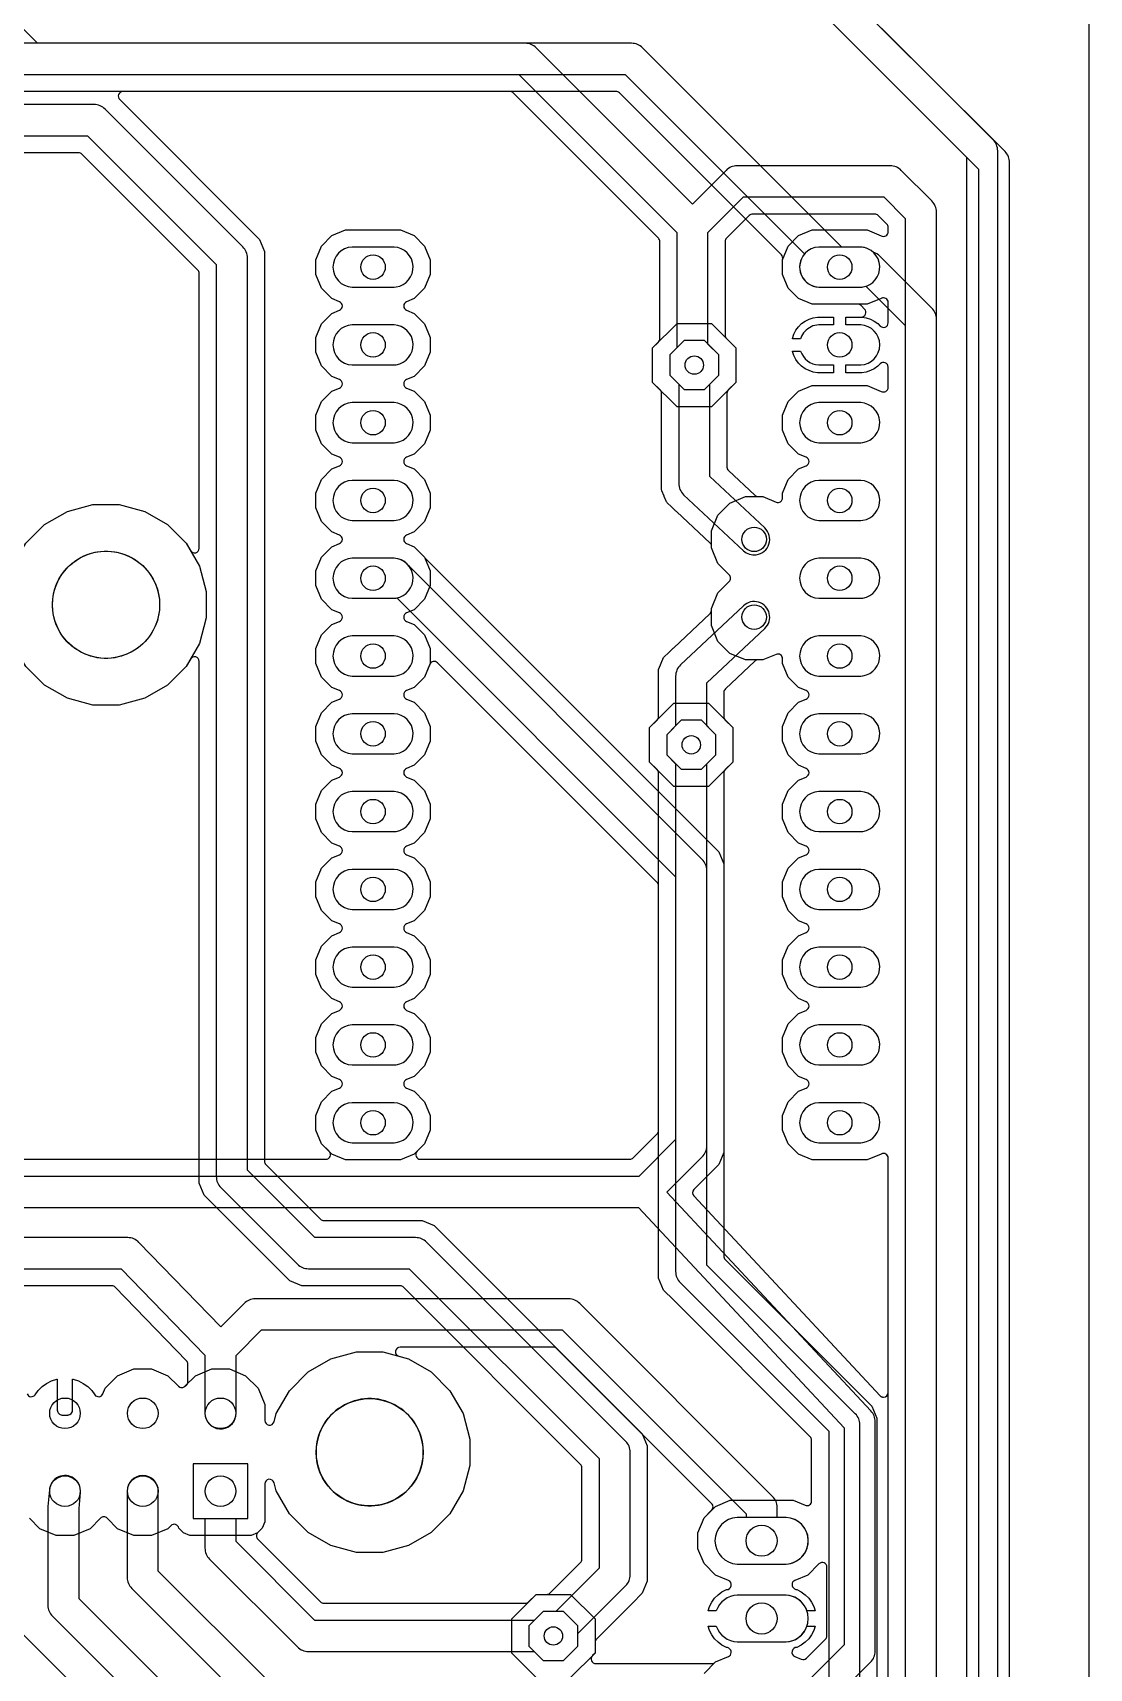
# Model space of a CAD drawing. Header units: millimetres. Extents: x 0 to 98, y 0 to 162.
# Drawn here: x 63.5 to 98, y 29.4 to 82.9 of the extents above; entities that cross this region are included whole.
import ezdxf

# ---------------------------------------------------------------- set-up
doc = ezdxf.new("R2010")
doc.units = ezdxf.units.MM

msp = doc.modelspace()

# ---------------------------------------------------------------- linework, layer by layer
at = {"layer": '16_copper'}
for points in [[(61.5, 18.992), (93, 18.992), (93.021, 18.993, 0.187977), (93.359, 19.141), (95.248, 21.029, 0.198912), (95.397, 21.389), (95.397, 78.611, 0.198912), (95.248, 78.971), (89.859, 84.359, 0.198912)], [(93.008, 23.167), (93.008, 73.5, 0.198912), (92.859, 73.859), (91.159, 75.559, 0.126715), (90.941, 75.688), (90.894, 75.726, 0.148336), (90.536, 75.854), (89.914, 75.854), (83.409, 82.359, 0.198912), (83.05, 82.508), (63.65, 82.508), (62.728, 83.43)], [(63.44, 81.492), (82.84, 81.492), (88.702, 75.629, 0.626055), (89.164, 74.546), (90.536, 74.546, 0.065613), (90.704, 74.577), (91.992, 73.29), (91.992, 23.123)], [(91.433, 23.418), (91.433, 46.106, 0.560409), (91.205, 46.237), (90.745, 46.047), (88.955, 46.047), (88.509, 46.232), (88.168, 46.573), (87.983, 47.019), (87.983, 47.501), (88.168, 47.947), (88.509, 48.288), (88.753, 48.389, 0.668183), (88.753, 48.671), (88.509, 48.772), (88.168, 49.113), (87.983, 49.559), (87.983, 50.041), (88.168, 50.487), (88.509, 50.828), (88.753, 50.929, 0.668183), (88.753, 51.211), (88.509, 51.312), (88.168, 51.653), (87.983, 52.099), (87.983, 52.581), (88.168, 53.027), (88.509, 53.368), (88.753, 53.469, 0.668183), (88.753, 53.751), (88.509, 53.852), (88.168, 54.193), (87.983, 54.639), (87.983, 55.121), (88.168, 55.567), (88.509, 55.908), (88.753, 56.009, 0.668183), (88.753, 56.291), (88.509, 56.392), (88.168, 56.733), (87.983, 57.179), (87.983, 57.661), (88.168, 58.107), (88.509, 58.448), (88.753, 58.549, 0.668183), (88.753, 58.831), (88.509, 58.932), (88.168, 59.273), (87.983, 59.719), (87.983, 60.201), (88.168, 60.647), (88.509, 60.988), (88.753, 61.089, 0.668183), (88.753, 61.371), (88.509, 61.472), (88.168, 61.813), (87.983, 62.259), (87.983, 62.414, 0.534512), (87.772, 62.555), (87.334, 62.373), (87.186, 62.373, 0.190645), (87.082, 62.332), (86.115, 61.424, 0.207206), (86.067, 61.313), (86.067, 60.518, 0.198912), (86.111, 60.41), (86.359, 60.163), (86.359, 59.037), (85.563, 58.241), (84.437, 58.241), (83.641, 59.037), (83.641, 60.163), (83.889, 60.41, 0.198912), (83.933, 60.518), (83.933, 61.619, 0.068139), (83.927, 61.661), (83.933, 61.856, 0.007963), (83.933, 61.86), (83.933, 62.055, 0.049214), (83.94, 62.086), (84.02, 62.263, 0.007963), (84.022, 62.267), (84.096, 62.447, 0.049168), (84.114, 62.473), (84.256, 62.606, 0.007969), (84.259, 62.609), (84.397, 62.747, 0.070279), (84.432, 62.771), (85.611, 63.877, 0.205416), (85.659, 63.987), (85.659, 63.987, 0.085457), (85.659, 64.048), (85.872, 64.561), (86.243, 64.932, 0.414214), (86.243, 65.148), (85.872, 65.519), (85.659, 66.032, 0.303806), (85.611, 66.201), (84.533, 67.209, 0.069481), (84.497, 67.234), (84.36, 67.37, 0.008386), (84.356, 67.374), (84.215, 67.506, 0.053115), (84.196, 67.533), (84.122, 67.712, 0.008394), (84.12, 67.717), (84.04, 67.893, 0.053132), (84.033, 67.925), (84.033, 68.119, 0.008383), (84.033, 68.124), (84.027, 68.317, 0.072583), (84.033, 68.36), (84.033, 71.082, 0.198912), (83.989, 71.19), (83.741, 71.437), (83.741, 72.563), (84.537, 73.359), (85.663, 73.359), (86.459, 72.563), (86.459, 71.437), (86.211, 71.19, 0.198912), (86.167, 71.082), (86.167, 68.668, 0.207645), (86.215, 68.557), (87.08, 67.748, 0.190209), (87.184, 67.707), (87.334, 67.707), (87.772, 67.525, 0.534512), (87.983, 67.666), (87.983, 67.821), (88.168, 68.267), (88.509, 68.608), (88.753, 68.709, 0.668183), (88.753, 68.991), (88.509, 69.092), (88.168, 69.433), (87.983, 69.879), (87.983, 70.361), (88.168, 70.807), (88.509, 71.148), (88.955, 71.333), (90.745, 71.333), (91.203, 71.143, 0.582348), (91.433, 71.274), (91.433, 71.937, 0.668184), (91.173, 72.045), (91.096, 71.967), (90.98, 71.883), (90.853, 71.819), (90.717, 71.774), (90.575, 71.752), (90.05, 71.752), (90.05, 72.006), (90.536, 72.006, 0.95208), (90.536, 73.314), (90.05, 73.314), (90.05, 73.568), (90.555, 73.568, 0.668184), (90.663, 73.828), (90.549, 73.943, 0.198909), (90.441, 73.987), (88.955, 73.987), (88.509, 74.172), (88.168, 74.513), (87.983, 74.959), (87.983, 75.445, 0.275709), (87.945, 75.596), (82.653, 80.889, 0.198912), (82.545, 80.933), (66.443, 80.933, 0.668184), (66.336, 80.673), (66.426, 80.583), (66.426, 80.583), (70.904, 76.104), (71.067, 75.712), (71.067, 46.005, 0.198912), (71.111, 45.897), (72.897, 44.111, 0.198912), (73.005, 44.067), (76.212, 44.067), (76.604, 43.904), (83.404, 37.104), (83.567, 36.712), (83.567, 32.288), (83.404, 31.896), (83.083, 31.574), (83.083, 31.574), (81.903, 30.395, 0.198912), (81.859, 30.287), (81.859, 29.937), (81.063, 29.141)], [(41.71, 79.492), (65.29, 79.492), (69.492, 75.29), (69.492, 45.5, 0.198912), (69.641, 45.141), (72.141, 42.641, 0.198912), (72.5, 42.492), (75.79, 42.492), (81.992, 36.29), (81.992, 32.71), (80.582, 31.3), (80.169, 31.3), (79.7, 30.831), (79.7, 30.169), (80.169, 29.7), (80.831, 29.7), (81.3, 30.169), (81.3, 30.582), (82.859, 32.141, 0.198912), (83.008, 32.5), (83.008, 36.5, 0.198912), (82.859, 36.859), (76.359, 43.359, 0.198912), (76, 43.508), (72.71, 43.508), (70.508, 45.71), (70.508, 75.5, 0.198912), (70.359, 75.859), (65.859, 80.359, 0.198912), (65.5, 80.508), (41.5, 80.508, 0.198912)], [(63.271, 66.183), (63.881, 66.793), (64.627, 67.224), (65.46, 67.447), (66.322, 67.447), (67.155, 67.224), (67.901, 66.793), (68.511, 66.183), (68.649, 65.944, 0.767326), (68.933, 66.021), (68.933, 74.995, 0.198912), (68.889, 75.103), (65.103, 78.889, 0.198912), (64.995, 78.933), (58.955, 78.933, 0.668179)], [(85.418, 29.278), (85.79, 29.65), (86.213, 29.825, 0.622972), (86.231, 30.098), (86.224, 30.101, 0.118699), (86.148, 30.128), (86.005, 30.201), (85.876, 30.295), (85.763, 30.408), (85.669, 30.538), (85.596, 30.68), (85.552, 30.816), (85.819, 30.816, 0.304473), (86.501, 30.308), (88.099, 30.308, 0.95208), (88.099, 31.832), (86.501, 31.832, 0.304475), (85.819, 31.324), (85.552, 31.324), (85.596, 31.46), (85.669, 31.602), (85.763, 31.732), (85.876, 31.845), (86.005, 31.939), (86.148, 32.012, 0.838816), (86.213, 32.315), (85.79, 32.49), (85.418, 32.862), (85.217, 33.347), (85.217, 33.873), (85.418, 34.358), (85.79, 34.73), (86.275, 34.931), (88.325, 34.931), (88.722, 34.766, 0.534512), (88.933, 34.907), (88.933, 36.895, 0.198912), (88.889, 37.003), (84.417, 41.474), (84.417, 41.474), (84.096, 41.796), (83.933, 42.188), (83.933, 54.995, 0.198912), (83.889, 55.103), (76.713, 62.278, 0.534516), (76.464, 62.229), (76.292, 61.813), (75.951, 61.472), (75.707, 61.371, 0.66819), (75.707, 61.089), (75.951, 60.988), (76.292, 60.647), (76.477, 60.201), (76.477, 59.719), (76.292, 59.273), (75.951, 58.932), (75.707, 58.831, 0.668183), (75.707, 58.549), (75.951, 58.448), (76.292, 58.107), (76.477, 57.661), (76.477, 57.179), (76.292, 56.733), (75.951, 56.392), (75.707, 56.291, 0.668183), (75.707, 56.009), (75.951, 55.908), (76.292, 55.567), (76.477, 55.121), (76.477, 54.639), (76.292, 54.193), (75.951, 53.852), (75.707, 53.751, 0.668183), (75.707, 53.469), (75.951, 53.368), (76.292, 53.027), (76.477, 52.581), (76.477, 52.099), (76.292, 51.653), (75.951, 51.312), (75.707, 51.211, 0.668183), (75.707, 50.929), (75.951, 50.828), (76.292, 50.487), (76.477, 50.041), (76.477, 49.559), (76.292, 49.113), (75.951, 48.772), (75.707, 48.671, 0.668183), (75.707, 48.389), (75.951, 48.288), (76.292, 47.947), (76.477, 47.501), (76.477, 47.019), (76.292, 46.573), (75.951, 46.232), (75.505, 46.047), (73.715, 46.047), (73.269, 46.232), (72.928, 46.573), (72.743, 47.019), (72.743, 47.501), (72.928, 47.947), (73.269, 48.288), (73.513, 48.389, 0.668183), (73.513, 48.671), (73.269, 48.772), (72.928, 49.113), (72.743, 49.559), (72.743, 50.041), (72.928, 50.487), (73.269, 50.828), (73.513, 50.929, 0.668183), (73.513, 51.211), (73.269, 51.312), (72.928, 51.653), (72.743, 52.099), (72.743, 52.581), (72.928, 53.027), (73.269, 53.368), (73.513, 53.469, 0.668183), (73.513, 53.751), (73.269, 53.852), (72.928, 54.193), (72.743, 54.639), (72.743, 55.121), (72.928, 55.567), (73.269, 55.908), (73.513, 56.009, 0.668183), (73.513, 56.291), (73.269, 56.392), (72.928, 56.733), (72.743, 57.179), (72.743, 57.661), (72.928, 58.107), (73.269, 58.448), (73.513, 58.549, 0.668183), (73.513, 58.831), (73.269, 58.932), (72.928, 59.273), (72.743, 59.719), (72.743, 60.201), (72.928, 60.647), (73.269, 60.988), (73.513, 61.089, 0.66819), (73.513, 61.371), (73.269, 61.472), (72.928, 61.813), (72.743, 62.259), (72.743, 62.741), (72.928, 63.187), (73.269, 63.528), (73.513, 63.629, 0.66819), (73.513, 63.911), (73.269, 64.012), (72.928, 64.353), (72.743, 64.799), (72.743, 65.281), (72.928, 65.727), (73.269, 66.068), (73.513, 66.169, 0.66819), (73.513, 66.451), (73.269, 66.552), (72.928, 66.893), (72.743, 67.339), (72.743, 67.821), (72.928, 68.267), (73.269, 68.608), (73.513, 68.709, 0.66819), (73.513, 68.991), (73.269, 69.092), (72.928, 69.433), (72.743, 69.879), (72.743, 70.361), (72.928, 70.807), (73.269, 71.148), (73.513, 71.249, 0.668183), (73.513, 71.531), (73.269, 71.632), (72.928, 71.973), (72.743, 72.419), (72.743, 72.901), (72.928, 73.347), (73.269, 73.688), (73.513, 73.789, 0.668183), (73.513, 74.071), (73.269, 74.172), (72.928, 74.513), (72.743, 74.959), (72.743, 75.441), (72.928, 75.887), (73.269, 76.228), (73.715, 76.413), (75.505, 76.413), (75.951, 76.228), (76.292, 75.887), (76.477, 75.441), (76.477, 74.959), (76.292, 74.513), (75.951, 74.172), (75.707, 74.071, 0.668183), (75.707, 73.789), (75.951, 73.688), (76.292, 73.347), (76.477, 72.901), (76.477, 72.419), (76.292, 71.973), (75.951, 71.632), (75.707, 71.531, 0.668183), (75.707, 71.249), (75.951, 71.148), (76.292, 70.807), (76.477, 70.361), (76.477, 69.879), (76.292, 69.433), (75.951, 69.092), (75.707, 68.991, 0.66819), (75.707, 68.709), (75.951, 68.608), (76.292, 68.267), (76.477, 67.821), (76.477, 67.339), (76.292, 66.893), (75.951, 66.552), (75.707, 66.451, 0.66819), (75.707, 66.169), (75.951, 66.068), (76.293, 65.726, 0.077982), (76.321, 65.688), (85.583, 56.426), (85.904, 56.104), (86.067, 55.712), (86.067, 42.905, 0.198912), (86.111, 42.797), (90.904, 38.004), (91.067, 37.612), (91.067, 23.356, 0.631693)], [(90.508, 22.623), (90.508, 37.4, 0.198912), (90.359, 37.759), (85.508, 42.61), (85.508, 55.5, 0.198912), (85.359, 55.859), (75.819, 65.399, 0.050969), (75.749, 65.48), (75.704, 65.525, 0.173517), (75.296, 65.694), (73.924, 65.694, 0.95208), (73.924, 64.386), (75.296, 64.386, 0.034042), (75.384, 64.397), (84.492, 55.29), (84.492, 42.4, 0.198912), (84.641, 42.041), (89.492, 37.19), (89.492, 22.623)], [(79.937, 29.141), (79.141, 29.937), (79.141, 31.063), (79.937, 31.859), (80.287, 31.859, 0.198912), (80.395, 31.903), (81.389, 32.897, 0.198912), (81.433, 33.005), (81.433, 35.995, 0.198912), (81.389, 36.103), (75.603, 41.889, 0.198912), (75.495, 41.933), (72.288, 41.933), (71.896, 42.096), (69.096, 44.896), (68.933, 45.288), (68.933, 62.325, 0.767326), (68.649, 62.402), (68.511, 62.163), (67.901, 61.553), (67.155, 61.122), (66.322, 60.899), (65.46, 60.899), (64.627, 61.122), (63.881, 61.553), (63.271, 62.163)], [(63.313, 38.407, 0.586115), (63.577, 38.376), (63.678, 38.515), (63.805, 38.642), (63.951, 38.748), (64.111, 38.829), (64.282, 38.885), (64.3, 38.888), (64.3, 37.868, 0.414214), (64.452, 37.715), (64.648, 37.715, 0.414214), (64.8, 37.868), (64.8, 38.888), (64.818, 38.885), (64.989, 38.829), (65.149, 38.748), (65.295, 38.642), (65.422, 38.515), (65.523, 38.376, 0.586109), (65.787, 38.407), (65.863, 38.59), (66.27, 38.997), (66.802, 39.218), (67.378, 39.218), (67.91, 38.997), (68.252, 38.655, 0.414214), (68.468, 38.655), (68.81, 38.997), (69.342, 39.218), (69.918, 39.218), (70.45, 38.997), (70.857, 38.59), (71.078, 38.058), (71.078, 37.536, 0.876977), (71.377, 37.496), (71.449, 37.764), (71.88, 38.51), (72.49, 39.12), (73.236, 39.551), (74.069, 39.774), (74.931, 39.774), (75.764, 39.551), (76.51, 39.12), (77.12, 38.51), (77.551, 37.764), (77.774, 36.931), (77.774, 36.069), (77.551, 35.236), (77.12, 34.49), (76.51, 33.88), (75.764, 33.449), (74.931, 33.226), (74.069, 33.226), (73.236, 33.449), (72.49, 33.88), (71.88, 34.49), (71.449, 35.236), (71.377, 35.504, 0.876977), (71.078, 35.464), (71.078, 34.23), (70.993, 34.024), (70.836, 33.867), (70.63, 33.782), (68.63, 33.782), (68.424, 33.867), (68.267, 34.024, 0.595612), (68.008, 34.1), (67.91, 34.003), (67.378, 33.782), (66.802, 33.782), (66.27, 34.003), (65.928, 34.345, 0.414214), (65.712, 34.345), (65.37, 34.003), (64.838, 33.782), (64.262, 33.782), (63.73, 34.003), (63.388, 34.345, 0.414214)]]:
    msp.add_lwpolyline(points, format="xyb", dxfattribs=at)
msp.add_lwpolyline([(89.29, 83.492), (94.381, 78.401), (94.381, 21.599), (92.79, 20.008), (61.71, 20.008)], dxfattribs=at)
for points in [[(75.36, 74.552, 0.906347), (75.296, 75.854), (73.924, 75.854, 0.95208), (73.924, 74.546), (75.296, 74.546)], [(75.36, 72.012, 0.906347), (75.296, 73.314), (73.924, 73.314, 0.95208), (73.924, 72.006), (75.296, 72.006)], [(87.125, 65.807, 0.631877), (87.403, 66.681), (85.608, 68.359), (85.608, 71.377), (85.9, 71.669), (85.9, 72.331), (85.431, 72.8), (84.769, 72.8), (84.3, 72.331), (84.3, 71.669), (84.592, 71.377), (84.592, 68.139, 0.207644), (84.753, 67.768), (86.709, 65.939), (86.752, 65.903), (86.799, 65.872), (86.849, 65.846), (86.902, 65.826), (86.956, 65.812), (87.012, 65.804), (87.069, 65.802)], [(89.125, 71.752), (88.983, 71.774), (88.847, 71.819), (88.72, 71.883), (88.604, 71.967), (88.503, 72.068), (88.419, 72.184), (88.355, 72.311), (88.31, 72.447), (88.308, 72.46), (88.573, 72.46, 0.312339), (89.164, 72.006), (89.65, 72.006), (89.65, 71.752)], [(75.36, 69.472, 0.906347), (75.296, 70.774), (73.924, 70.774, 0.95208), (73.924, 69.466), (75.296, 69.466)], [(90.6, 69.472, 0.906347), (90.536, 70.774), (89.164, 70.774, 0.95208), (89.164, 69.466), (90.536, 69.466)], [(75.36, 66.932, 0.906347), (75.296, 68.234), (73.924, 68.234, 0.95208), (73.924, 66.926), (75.296, 66.926)], [(90.6, 66.932, 0.906347), (90.536, 68.234), (89.164, 68.234, 0.95208), (89.164, 66.926), (90.536, 66.926)], [(90.6, 64.392, 0.906347), (90.536, 65.694), (89.164, 65.694, 0.95208), (89.164, 64.386), (90.536, 64.386)], [(85.8, 59.269), (85.8, 59.931), (85.508, 60.223), (85.508, 61.621), (87.404, 63.4, 1), (86.708, 64.14), (84.652, 62.211, 0.207206), (84.492, 61.841), (84.492, 60.223), (84.2, 59.931), (84.2, 59.269), (84.669, 58.8), (85.331, 58.8)], [(75.36, 61.852, 0.906347), (75.296, 63.154), (73.924, 63.154, 0.95208), (73.924, 61.846), (75.296, 61.846)], [(90.6, 61.852, 0.906347), (90.536, 63.154), (89.164, 63.154, 0.95208), (89.164, 61.846), (90.536, 61.846)], [(75.36, 59.312, 0.906347), (75.296, 60.614), (73.924, 60.614, 0.95208), (73.924, 59.306), (75.296, 59.306)], [(90.6, 59.312, 0.906347), (90.536, 60.614), (89.164, 60.614, 0.95208), (89.164, 59.306), (90.536, 59.306)], [(75.36, 56.772, 0.906347), (75.296, 58.074), (73.924, 58.074, 0.95208), (73.924, 56.766), (75.296, 56.766)], [(90.6, 56.772, 0.906347), (90.536, 58.074), (89.164, 58.074, 0.95208), (89.164, 56.766), (90.536, 56.766)], [(75.36, 54.232, 0.906347), (75.296, 55.534), (73.924, 55.534, 0.95208), (73.924, 54.226), (75.296, 54.226)], [(90.6, 54.232, 0.906347), (90.536, 55.534), (89.164, 55.534, 0.95208), (89.164, 54.226), (90.536, 54.226)], [(75.36, 51.692, 0.906347), (75.296, 52.994), (73.924, 52.994, 0.95208), (73.924, 51.686), (75.296, 51.686)], [(90.6, 51.692, 0.906347), (90.536, 52.994), (89.164, 52.994, 0.95208), (89.164, 51.686), (90.536, 51.686)], [(75.36, 49.152, 0.906347), (75.296, 50.454), (73.924, 50.454, 0.95208), (73.924, 49.146), (75.296, 49.146)], [(90.6, 49.152, 0.906347), (90.536, 50.454), (89.164, 50.454, 0.95208), (89.164, 49.146), (90.536, 49.146)], [(75.36, 46.612, 0.906347), (75.296, 47.914), (73.924, 47.914, 0.95208), (73.924, 46.606), (75.296, 46.606)], [(90.6, 46.612, 0.906347), (90.536, 47.914), (89.164, 47.914, 0.95208), (89.164, 46.606), (90.536, 46.606)], [(88.174, 32.855, 0.906347), (88.099, 34.372), (86.501, 34.372, 0.95208), (86.501, 32.848), (88.099, 32.848)]]:
    msp.add_lwpolyline(points, format="xyb", close=True, dxfattribs=at)
for points in [[(88.308, 72.86), (88.31, 72.873), (88.355, 73.009), (88.419, 73.136), (88.503, 73.252), (88.604, 73.353), (88.72, 73.437), (88.847, 73.501), (88.983, 73.546), (89.125, 73.568), (89.65, 73.568), (89.65, 73.314), (89.164, 73.314), (89.1, 73.308), (89.037, 73.295), (88.975, 73.277), (88.916, 73.252), (88.859, 73.222), (88.806, 73.186), (88.756, 73.145), (88.711, 73.1), (88.67, 73.05), (88.634, 72.997), (88.604, 72.94), (88.579, 72.881), (88.573, 72.86)], [(70.519, 36.119), (68.741, 36.119), (68.741, 34.341), (70.519, 34.341)]]:
    msp.add_lwpolyline(points, close=True, dxfattribs=at)
at = {"layer": '1_copper'}
for points in [[(88.641, 84.141), (93.992, 78.79), (93.992, 27.234), (90.812, 24.508), (69.22, 24.508), (62.518, 31.21), (62.518, 35.23, 1), (61.502, 35.23), (61.502, 31, 0.198912), (61.651, 30.641), (68.651, 23.641, 0.198912), (69.01, 23.492), (91, 23.492), (91.002, 23.492, 0.178051), (91.331, 23.614), (94.831, 26.614, 0.218943), (95.008, 27), (95.008, 79, 0.198912), (94.859, 79.359), (89.508, 84.71)], [(93.008, 28), (93.008, 77, 0.198912), (92.859, 77.359), (91.859, 78.359, 0.198912), (91.5, 78.508), (86.5, 78.508, 0.198912), (86.141, 78.359), (85.04, 77.258), (79.939, 82.359, 0.198912), (79.58, 82.508), (25, 82.508, 0.198912)], [(24.894, 46.067), (73.066, 46.067, 0.668179), (73.174, 46.327), (72.928, 46.573), (72.743, 47.019), (72.743, 47.501), (72.928, 47.947), (73.269, 48.288), (73.513, 48.389, 0.668183), (73.513, 48.671), (73.269, 48.772), (72.928, 49.113), (72.743, 49.559), (72.743, 50.041), (72.928, 50.487), (73.269, 50.828), (73.513, 50.929, 0.668183), (73.513, 51.211), (73.269, 51.312), (72.928, 51.653), (72.743, 52.099), (72.743, 52.581), (72.928, 53.027), (73.269, 53.368), (73.513, 53.469, 0.668183), (73.513, 53.751), (73.269, 53.852), (72.928, 54.193), (72.743, 54.639), (72.743, 55.121), (72.928, 55.567), (73.269, 55.908), (73.513, 56.009, 0.668183), (73.513, 56.291), (73.269, 56.392), (72.928, 56.733), (72.743, 57.179), (72.743, 57.661), (72.928, 58.107), (73.269, 58.448), (73.513, 58.549, 0.668183), (73.513, 58.831), (73.269, 58.932), (72.928, 59.273), (72.743, 59.719), (72.743, 60.201), (72.928, 60.647), (73.269, 60.988), (73.513, 61.089, 0.66819), (73.513, 61.371), (73.269, 61.472), (72.928, 61.813), (72.743, 62.259), (72.743, 62.741), (72.928, 63.187), (73.269, 63.528), (73.513, 63.629, 0.66819), (73.513, 63.911), (73.269, 64.012), (72.928, 64.353), (72.743, 64.799), (72.743, 65.281), (72.928, 65.727), (73.269, 66.068), (73.513, 66.169, 0.66819), (73.513, 66.451), (73.269, 66.552), (72.928, 66.893), (72.743, 67.339), (72.743, 67.821), (72.928, 68.267), (73.269, 68.608), (73.513, 68.709, 0.66819), (73.513, 68.991), (73.269, 69.092), (72.928, 69.433), (72.743, 69.879), (72.743, 70.361), (72.928, 70.807), (73.269, 71.148), (73.513, 71.249, 0.668183), (73.513, 71.531), (73.269, 71.632), (72.928, 71.973), (72.743, 72.419), (72.743, 72.901), (72.928, 73.347), (73.269, 73.688), (73.513, 73.789, 0.668183), (73.513, 74.071), (73.269, 74.172), (72.928, 74.513), (72.743, 74.959), (72.743, 75.441), (72.928, 75.887), (73.269, 76.228), (73.715, 76.413), (75.505, 76.413), (75.951, 76.228), (76.292, 75.887), (76.477, 75.441), (76.477, 74.959), (76.292, 74.513), (75.951, 74.172), (75.707, 74.071, 0.668183), (75.707, 73.789), (75.951, 73.688), (76.292, 73.347), (76.477, 72.901), (76.477, 72.419), (76.292, 71.973), (75.951, 71.632), (75.707, 71.531, 0.668183), (75.707, 71.249), (75.951, 71.148), (76.292, 70.807), (76.477, 70.361), (76.477, 69.879), (76.292, 69.433), (75.951, 69.092), (75.707, 68.991, 0.66819), (75.707, 68.709), (75.951, 68.608), (76.292, 68.267), (76.477, 67.821), (76.477, 67.339), (76.292, 66.893), (75.951, 66.552), (75.707, 66.451, 0.66819), (75.707, 66.169), (75.951, 66.068), (76.292, 65.727), (76.477, 65.281), (76.477, 64.799), (76.292, 64.353), (75.951, 64.012), (75.707, 63.911, 0.66819), (75.707, 63.629), (75.951, 63.528), (76.292, 63.187), (76.477, 62.741), (76.477, 62.259), (76.292, 61.813), (75.951, 61.472), (75.707, 61.371, 0.66819), (75.707, 61.089), (75.951, 60.988), (76.292, 60.647), (76.477, 60.201), (76.477, 59.719), (76.292, 59.273), (75.951, 58.932), (75.707, 58.831, 0.668183), (75.707, 58.549), (75.951, 58.448), (76.292, 58.107), (76.477, 57.661), (76.477, 57.179), (76.292, 56.733), (75.951, 56.392), (75.707, 56.291, 0.668183), (75.707, 56.009), (75.951, 55.908), (76.292, 55.567), (76.477, 55.121), (76.477, 54.639), (76.292, 54.193), (75.951, 53.852), (75.707, 53.751, 0.668183), (75.707, 53.469), (75.951, 53.368), (76.292, 53.027), (76.477, 52.581), (76.477, 52.099), (76.292, 51.653), (75.951, 51.312), (75.707, 51.211, 0.668183), (75.707, 50.929), (75.951, 50.828), (76.292, 50.487), (76.477, 50.041), (76.477, 49.559), (76.292, 49.113), (75.951, 48.772), (75.707, 48.671, 0.668183), (75.707, 48.389), (75.951, 48.288), (76.292, 47.947), (76.477, 47.501), (76.477, 47.019), (76.292, 46.573), (76.046, 46.327, 0.668179), (76.154, 46.067), (82.995, 46.067, 0.198912), (83.103, 46.111), (83.889, 46.897, 0.198912), (83.933, 47.005), (83.933, 58.682, 0.198912), (83.889, 58.79), (83.641, 59.037), (83.641, 60.163), (84.437, 60.959), (85.563, 60.959), (86.359, 60.163), (86.359, 59.037), (86.111, 58.79, 0.198912), (86.067, 58.682), (86.067, 46.288), (85.904, 45.896), (85.087, 45.079, 0.404153), (85.084, 44.867), (91.169, 38.346), (91.173, 38.343), (91.176, 38.34), (91.184, 38.333), (91.193, 38.326), (91.197, 38.324), (91.2, 38.321), (91.21, 38.316), (91.219, 38.311), (91.224, 38.309), (91.228, 38.307), (91.238, 38.305), (91.249, 38.301), (91.253, 38.301), (91.258, 38.3), (91.269, 38.299), (91.279, 38.298), (91.284, 38.298, 0.408289), (91.433, 38.45), (91.433, 46.106, 0.560409), (91.205, 46.237), (90.745, 46.047), (88.955, 46.047), (88.509, 46.232), (88.168, 46.573), (87.983, 47.019), (87.983, 47.501), (88.168, 47.947), (88.509, 48.288), (88.753, 48.389, 0.668183), (88.753, 48.671), (88.509, 48.772), (88.168, 49.113), (87.983, 49.559), (87.983, 50.041), (88.168, 50.487), (88.509, 50.828), (88.753, 50.929, 0.668183), (88.753, 51.211), (88.509, 51.312), (88.168, 51.653), (87.983, 52.099), (87.983, 52.581), (88.168, 53.027), (88.509, 53.368), (88.753, 53.469, 0.668183), (88.753, 53.751), (88.509, 53.852), (88.168, 54.193), (87.983, 54.639), (87.983, 55.121), (88.168, 55.567), (88.509, 55.908), (88.753, 56.009, 0.668183), (88.753, 56.291), (88.509, 56.392), (88.168, 56.733), (87.983, 57.179), (87.983, 57.661), (88.168, 58.107), (88.509, 58.448), (88.753, 58.549, 0.668183), (88.753, 58.831), (88.509, 58.932), (88.168, 59.273), (87.983, 59.719), (87.983, 60.201), (88.168, 60.647), (88.509, 60.988), (88.753, 61.089, 0.668183), (88.753, 61.371), (88.509, 61.472), (88.168, 61.813), (87.983, 62.259), (87.983, 62.414, 0.534512), (87.772, 62.555), (87.334, 62.373), (86.778, 62.373), (86.265, 62.586), (85.872, 62.979), (85.659, 63.492), (85.659, 64.048), (85.872, 64.561), (86.243, 64.932, 0.414214), (86.243, 65.148), (85.872, 65.519), (85.659, 66.032), (85.659, 66.588), (85.872, 67.101), (86.265, 67.494), (86.778, 67.707), (87.334, 67.707), (87.772, 67.525, 0.534512), (87.983, 67.666), (87.983, 67.821), (88.168, 68.267), (88.509, 68.608), (88.753, 68.709, 0.668183), (88.753, 68.991), (88.509, 69.092), (88.168, 69.433), (87.983, 69.879), (87.983, 70.361), (88.168, 70.807), (88.509, 71.148), (88.955, 71.333), (90.745, 71.333), (91.203, 71.143, 0.582348), (91.433, 71.274), (91.433, 71.937, 0.668184), (91.173, 72.045), (91.096, 71.967), (90.98, 71.883), (90.853, 71.819), (90.717, 71.774), (90.575, 71.752), (90.05, 71.752), (90.05, 72.006), (90.536, 72.006, 0.95208), (90.536, 73.314), (90.05, 73.314), (90.05, 73.568), (90.575, 73.568), (90.717, 73.546), (90.853, 73.501), (90.98, 73.437), (91.096, 73.353), (91.173, 73.275, 0.668184), (91.433, 73.383), (91.433, 74.046, 0.560409), (91.205, 74.177), (90.745, 73.987), (88.955, 73.987), (88.509, 74.172), (88.168, 74.513), (87.983, 74.959), (87.983, 75.441), (88.168, 75.887), (88.509, 76.228), (88.955, 76.413), (90.745, 76.413), (91.203, 76.223, 0.582348), (91.433, 76.354), (91.433, 76.495, 0.198912), (91.389, 76.603), (91.103, 76.889, 0.198912), (90.995, 76.933), (87.005, 76.933, 0.198912), (86.897, 76.889), (86.151, 76.143, 0.198912), (86.107, 76.035), (86.107, 72.978, 0.198912), (86.151, 72.87), (86.459, 72.563), (86.459, 71.437), (85.663, 70.641), (84.537, 70.641), (83.741, 71.437), (83.741, 72.563), (83.929, 72.75, 0.198912), (83.973, 72.858), (83.973, 76.035, 0.198912), (83.929, 76.143), (79.183, 80.889, 0.198912), (79.075, 80.933), (25.505, 80.933, 0.198912)], [(89.389, 28.171), (90.859, 29.641, 0.198912), (91.008, 30), (91.008, 37.5, 0.18997), (90.871, 37.847), (84.206, 44.988), (85.359, 46.141, 0.198912), (85.508, 46.5), (85.508, 58.977), (85.8, 59.269), (85.8, 59.931), (85.331, 60.4), (84.669, 60.4), (84.2, 59.931), (84.2, 59.269), (84.492, 58.977), (84.492, 46.71), (83.29, 45.508), (22.21, 45.508)], [(8.17, 42.492), (66.385, 42.492), (69.122, 39.664), (69.122, 37.77, 0.929363), (70.133, 37.696), (70.138, 37.77), (70.138, 39.66), (70.97, 40.492), (80.79, 40.492), (86.792, 34.49), (86.792, 34.372), (86.501, 34.372, 0.95208), (86.501, 32.848), (88.099, 32.848, 0.95208), (88.099, 34.372), (87.808, 34.372), (87.808, 34.7, 0.198912), (87.659, 35.059), (81.359, 41.359, 0.198912), (81, 41.508), (70.76, 41.508, 0.198912), (70.401, 41.359), (69.636, 40.594), (66.965, 43.353, 0.203135), (66.6, 43.508), (8.17, 43.508)], [(63.313, 38.407, 0.586115), (63.577, 38.376), (63.678, 38.515), (63.805, 38.642), (63.951, 38.748), (64.111, 38.829), (64.282, 38.885), (64.3, 38.888), (64.3, 37.868, 0.414214), (64.452, 37.715), (64.648, 37.715), (64.651, 37.716, 0.406906), (64.8, 37.868), (64.8, 38.888), (64.818, 38.885), (64.989, 38.829), (65.149, 38.748), (65.295, 38.642), (65.422, 38.515), (65.523, 38.376, 0.586109), (65.787, 38.407), (65.863, 38.59), (66.27, 38.997), (66.802, 39.218), (67.378, 39.218), (67.91, 38.997), (68.252, 38.655, 0.370187), (68.45, 38.64), (68.453, 38.643, 0.345108), (68.563, 38.814), (68.563, 39.377, 0.194699), (68.52, 39.483), (66.193, 41.887, 0.203133), (66.083, 41.933), (49.22, 41.933, 0.668179)], [(70.22, 26.498), (65.008, 31.71), (65.008, 34.657), (65.056, 35.184, 1), (64.044, 35.276), (63.994, 34.726, 0.022668), (63.992, 34.68), (63.992, 31.5, 0.198912), (64.141, 31.141), (69.651, 25.631, 0.198912)], [(71.18, 29.038), (67.598, 32.62), (67.598, 35.23, 1), (66.582, 35.23), (66.582, 32.41, 0.198912), (66.731, 32.051), (70.611, 28.171, 0.198912)]]:
    msp.add_lwpolyline(points, format="xyb", dxfattribs=at)
for points in [[(25.21, 81.492), (79.37, 81.492), (84.532, 76.33), (84.532, 72.563), (84.3, 72.331), (84.3, 71.669), (84.769, 71.2), (85.431, 71.2), (85.9, 71.669), (85.9, 72.331), (85.548, 72.683), (85.548, 76.33), (86.71, 77.492), (91.29, 77.492), (91.992, 76.79), (91.992, 28.21)], [(22, 44.492), (83.279, 44.492), (89.992, 37.3), (89.992, 30.21), (88.82, 29.038)]]:
    msp.add_lwpolyline(points, dxfattribs=at)
for points in [[(75.36, 74.552, 0.906347), (75.296, 75.854), (73.924, 75.854, 0.95208), (73.924, 74.546), (75.296, 74.546)], [(90.6, 74.552, 0.906347), (90.536, 75.854), (89.164, 75.854, 0.95208), (89.164, 74.546), (90.536, 74.546)], [(75.36, 72.012, 0.906347), (75.296, 73.314), (73.924, 73.314, 0.95208), (73.924, 72.006), (75.296, 72.006)], [(89.125, 71.752), (88.983, 71.774), (88.847, 71.819), (88.72, 71.883), (88.604, 71.967), (88.503, 72.068), (88.419, 72.184), (88.355, 72.311), (88.31, 72.447), (88.308, 72.46), (88.573, 72.46, 0.312339), (89.164, 72.006), (89.65, 72.006), (89.65, 71.752)], [(75.36, 69.472, 0.906347), (75.296, 70.774), (73.924, 70.774, 0.95208), (73.924, 69.466), (75.296, 69.466)], [(90.6, 69.472, 0.906347), (90.536, 70.774), (89.164, 70.774, 0.95208), (89.164, 69.466), (90.536, 69.466)], [(75.36, 66.932, 0.906347), (75.296, 68.234), (73.924, 68.234, 0.95208), (73.924, 66.926), (75.296, 66.926)], [(90.6, 66.932, 0.906347), (90.536, 68.234), (89.164, 68.234, 0.95208), (89.164, 66.926), (90.536, 66.926)], [(75.36, 64.392, 0.906347), (75.296, 65.694), (73.924, 65.694, 0.95208), (73.924, 64.386), (75.296, 64.386)], [(90.6, 64.392, 0.906347), (90.536, 65.694), (89.164, 65.694, 0.95208), (89.164, 64.386), (90.536, 64.386)], [(75.36, 61.852, 0.906347), (75.296, 63.154), (73.924, 63.154, 0.95208), (73.924, 61.846), (75.296, 61.846)], [(90.6, 61.852, 0.906347), (90.536, 63.154), (89.164, 63.154, 0.95208), (89.164, 61.846), (90.536, 61.846)], [(75.36, 59.312, 0.906347), (75.296, 60.614), (73.924, 60.614, 0.95208), (73.924, 59.306), (75.296, 59.306)], [(90.6, 59.312, 0.906347), (90.536, 60.614), (89.164, 60.614, 0.95208), (89.164, 59.306), (90.536, 59.306)], [(75.36, 56.772, 0.906347), (75.296, 58.074), (73.924, 58.074, 0.95208), (73.924, 56.766), (75.296, 56.766)], [(90.6, 56.772, 0.906347), (90.536, 58.074), (89.164, 58.074, 0.95208), (89.164, 56.766), (90.536, 56.766)], [(75.36, 54.232, 0.906347), (75.296, 55.534), (73.924, 55.534, 0.95208), (73.924, 54.226), (75.296, 54.226)], [(90.6, 54.232, 0.906347), (90.536, 55.534), (89.164, 55.534, 0.95208), (89.164, 54.226), (90.536, 54.226)], [(75.36, 51.692, 0.906347), (75.296, 52.994), (73.924, 52.994, 0.95208), (73.924, 51.686), (75.296, 51.686)], [(90.6, 51.692, 0.906347), (90.536, 52.994), (89.164, 52.994, 0.95208), (89.164, 51.686), (90.536, 51.686)], [(75.36, 49.152, 0.906347), (75.296, 50.454), (73.924, 50.454, 0.95208), (73.924, 49.146), (75.296, 49.146)], [(90.6, 49.152, 0.906347), (90.536, 50.454), (89.164, 50.454, 0.95208), (89.164, 49.146), (90.536, 49.146)], [(75.36, 46.612, 0.906347), (75.296, 47.914), (73.924, 47.914, 0.95208), (73.924, 46.606), (75.296, 46.606)], [(90.6, 46.612, 0.906347), (90.536, 47.914), (89.164, 47.914, 0.95208), (89.164, 46.606), (90.536, 46.606)], [(88.752, 31.396, 0.276737), (88.099, 31.832), (86.501, 31.832, 0.304475), (85.819, 31.324), (85.552, 31.324), (85.596, 31.46), (85.669, 31.602), (85.763, 31.732), (85.876, 31.845), (86.005, 31.939), (86.148, 32.012, 0.838816), (86.213, 32.315), (85.79, 32.49), (85.418, 32.862), (85.217, 33.347), (85.217, 33.873), (85.418, 34.358), (85.668, 34.608, 0.414214), (85.668, 34.823), (80.603, 39.889, 0.198912), (80.495, 39.933), (75.494, 39.933, 0.876977), (75.455, 39.634), (75.764, 39.551), (76.51, 39.12), (77.12, 38.51), (77.551, 37.764), (77.774, 36.931), (77.774, 36.069), (77.551, 35.236), (77.12, 34.49), (76.51, 33.88), (75.764, 33.449), (74.931, 33.226), (74.069, 33.226), (73.236, 33.449), (72.49, 33.88), (71.88, 34.49), (71.449, 35.236), (71.377, 35.504, 0.876977), (71.078, 35.464), (71.078, 34.23), (70.993, 34.024), (70.846, 33.878, 0.414214), (70.846, 33.662), (72.897, 31.611, 0.198912), (73.005, 31.567), (79.582, 31.567, 0.198912), (79.69, 31.611), (79.937, 31.859), (81.063, 31.859), (81.859, 31.063), (81.859, 29.937), (81.779, 29.857, 0.668184), (81.886, 29.597), (85.674, 29.597, 0.060123), (85.71, 29.602), (85.716, 29.603, 0.130949), (85.79, 29.65), (86.213, 29.825, 0.622972), (86.231, 30.098), (86.224, 30.101, 0.118699), (86.148, 30.128), (86.005, 30.201), (85.876, 30.295), (85.763, 30.408), (85.669, 30.538), (85.596, 30.68), (85.552, 30.816), (85.819, 30.816, 0.304473), (86.501, 30.308), (88.099, 30.308, 0.304473), (88.781, 30.816), (89.048, 30.816), (89.004, 30.68), (88.931, 30.538), (88.837, 30.408), (88.724, 30.295), (88.594, 30.201), (88.452, 30.128, 0.838816), (88.387, 29.825), (88.596, 29.738, 0.303348), (88.763, 29.771), (89.389, 30.397, 0.198912), (89.433, 30.505), (89.433, 32.745, 0.668179), (89.173, 32.853), (88.81, 32.49), (88.387, 32.315, 0.622972), (88.369, 32.042), (88.376, 32.039, 0.118699), (88.452, 32.012), (88.594, 31.939), (88.724, 31.845), (88.837, 31.732), (88.931, 31.602), (89.004, 31.46), (89.048, 31.324), (88.781, 31.324), (88.78, 31.327)], [(81.3, 30.169), (81.3, 30.831), (80.831, 31.3), (80.169, 31.3), (79.877, 31.008), (72.71, 31.008), (70.138, 33.58), (70.138, 34.341), (70.519, 34.341), (70.519, 36.119), (68.741, 36.119), (68.741, 34.341), (69.122, 34.341), (69.122, 33.37, 0.198912), (69.271, 33.011), (72.141, 30.141, 0.198912), (72.5, 29.992), (79.877, 29.992), (80.169, 29.7), (80.831, 29.7)]]:
    msp.add_lwpolyline(points, format="xyb", close=True, dxfattribs=at)
for points in [[(88.308, 72.86), (88.31, 72.873), (88.355, 73.009), (88.419, 73.136), (88.503, 73.252), (88.604, 73.353), (88.72, 73.437), (88.847, 73.501), (88.983, 73.546), (89.125, 73.568), (89.65, 73.568), (89.65, 73.314), (89.164, 73.314), (89.1, 73.308), (89.037, 73.295), (88.975, 73.277), (88.916, 73.252), (88.859, 73.222), (88.806, 73.186), (88.756, 73.145), (88.711, 73.1), (88.67, 73.05), (88.634, 72.997), (88.604, 72.94), (88.579, 72.881), (88.573, 72.86)], [(65.46, 60.899), (64.627, 61.122), (63.881, 61.553), (63.271, 62.163), (62.84, 62.909), (62.617, 63.742), (62.617, 64.604), (62.84, 65.437), (63.271, 66.183), (63.881, 66.793), (64.627, 67.224), (65.46, 67.447), (66.322, 67.447), (67.155, 67.224), (67.901, 66.793), (68.511, 66.183), (68.942, 65.437), (69.165, 64.604), (69.165, 63.742), (68.942, 62.909), (68.511, 62.163), (67.901, 61.553), (67.155, 61.122), (66.322, 60.899)]]:
    msp.add_lwpolyline(points, close=True, dxfattribs=at)
at = {"layer": 'drills_NPTH'}
for centre in [(65.891, 64.173), (74.5, 36.5)]:
    msp.add_circle(centre, 1.75, dxfattribs=at)
at = {"layer": 'drills_PTH'}
for centre, radius in [((74.61, 75.2), 0.4), ((89.85, 75.2), 0.4), ((74.61, 72.66), 0.4), ((89.85, 72.66), 0.4), ((74.61, 70.12), 0.4), ((89.85, 70.12), 0.4), ((74.61, 67.58), 0.4), ((89.85, 67.58), 0.4), ((87.056, 66.31), 0.4), ((74.61, 65.04), 0.4), ((89.85, 65.04), 0.4), ((87.056, 63.77), 0.4), ((74.61, 62.5), 0.4), ((89.85, 62.5), 0.4), ((74.61, 59.96), 0.4), ((89.85, 59.96), 0.4), ((74.61, 57.42), 0.4), ((89.85, 57.42), 0.4), ((74.61, 54.88), 0.4), ((89.85, 54.88), 0.4), ((74.61, 52.34), 0.4), ((89.85, 52.34), 0.4), ((74.61, 49.8), 0.4), ((89.85, 49.8), 0.4), ((74.61, 47.26), 0.4), ((89.85, 47.26), 0.4), ((64.55, 37.77), 0.5), ((67.09, 37.77), 0.5), ((69.63, 37.77), 0.5), ((64.55, 35.23), 0.5), ((67.09, 35.23), 0.5), ((69.63, 35.23), 0.5), ((87.3, 33.61), 0.508), ((87.3, 31.07), 0.508)]:
    msp.add_circle(centre, radius, dxfattribs=at)
at = {"layer": 'drills_via_1_16'}
for centre in [(85.1, 72), (85, 59.6), (80.5, 30.5)]:
    msp.add_circle(centre, 0.3, dxfattribs=at)
at = {"layer": 'holes'}
for points in [[(67.641, 64.116), (67.634, 64.001), (67.619, 63.888), (67.596, 63.775), (67.567, 63.665), (67.53, 63.556), (67.486, 63.45), (67.435, 63.348), (67.378, 63.248), (67.314, 63.153), (67.244, 63.062), (67.169, 62.976), (67.088, 62.895), (67.002, 62.82), (66.911, 62.75), (66.816, 62.686), (66.716, 62.629), (66.614, 62.578), (66.508, 62.534), (66.399, 62.497), (66.289, 62.468), (66.176, 62.445), (66.063, 62.43), (65.948, 62.423), (65.834, 62.423), (65.719, 62.43), (65.606, 62.445), (65.493, 62.468), (65.383, 62.497), (65.274, 62.534), (65.168, 62.578), (65.066, 62.629), (64.966, 62.686), (64.871, 62.75), (64.78, 62.82), (64.694, 62.895), (64.613, 62.976), (64.538, 63.062), (64.468, 63.153), (64.404, 63.248), (64.347, 63.348), (64.296, 63.45), (64.252, 63.556), (64.215, 63.665), (64.186, 63.775), (64.163, 63.888), (64.148, 64.001), (64.141, 64.116), (64.141, 64.23), (64.148, 64.345), (64.163, 64.458), (64.186, 64.571), (64.215, 64.681), (64.252, 64.79), (64.296, 64.896), (64.347, 64.998), (64.404, 65.098), (64.468, 65.193), (64.538, 65.284), (64.613, 65.37), (64.694, 65.451), (64.78, 65.526), (64.871, 65.596), (64.966, 65.66), (65.066, 65.717), (65.168, 65.768), (65.274, 65.812), (65.383, 65.849), (65.493, 65.878), (65.606, 65.901), (65.719, 65.916), (65.834, 65.923), (65.948, 65.923), (66.063, 65.916), (66.176, 65.901), (66.289, 65.878), (66.399, 65.849), (66.508, 65.812), (66.614, 65.768), (66.716, 65.717), (66.816, 65.66), (66.911, 65.596), (67.002, 65.526), (67.088, 65.451), (67.169, 65.37), (67.244, 65.284), (67.314, 65.193), (67.378, 65.098), (67.435, 64.998), (67.486, 64.896), (67.53, 64.79), (67.567, 64.681), (67.596, 64.571), (67.619, 64.458), (67.634, 64.345), (67.641, 64.23), (67.641, 64.116)], [(72.75, 36.443), (72.757, 36.328), (72.772, 36.215), (72.795, 36.102), (72.824, 35.992), (72.861, 35.883), (72.905, 35.777), (72.956, 35.675), (73.013, 35.575), (73.077, 35.48), (73.147, 35.389), (73.222, 35.303), (73.303, 35.222), (73.389, 35.147), (73.48, 35.077), (73.575, 35.013), (73.675, 34.956), (73.777, 34.905), (73.883, 34.861), (73.992, 34.824), (74.102, 34.795), (74.215, 34.772), (74.328, 34.757), (74.443, 34.75), (74.557, 34.75), (74.672, 34.757), (74.785, 34.772), (74.898, 34.795), (75.008, 34.824), (75.117, 34.861), (75.223, 34.905), (75.325, 34.956), (75.425, 35.013), (75.52, 35.077), (75.611, 35.147), (75.697, 35.222), (75.778, 35.303), (75.853, 35.389), (75.923, 35.48), (75.987, 35.575), (76.044, 35.675), (76.095, 35.777), (76.139, 35.883), (76.176, 35.992), (76.205, 36.102), (76.228, 36.215), (76.243, 36.328), (76.25, 36.443), (76.25, 36.557), (76.243, 36.672), (76.228, 36.785), (76.205, 36.898), (76.176, 37.008), (76.139, 37.117), (76.095, 37.223), (76.044, 37.325), (75.987, 37.425), (75.923, 37.52), (75.853, 37.611), (75.778, 37.697), (75.697, 37.778), (75.611, 37.853), (75.52, 37.923), (75.425, 37.987), (75.325, 38.044), (75.223, 38.095), (75.117, 38.139), (75.008, 38.176), (74.898, 38.205), (74.785, 38.228), (74.672, 38.243), (74.557, 38.25), (74.443, 38.25), (74.328, 38.243), (74.215, 38.228), (74.102, 38.205), (73.992, 38.176), (73.883, 38.139), (73.777, 38.095), (73.675, 38.044), (73.575, 37.987), (73.48, 37.923), (73.389, 37.853), (73.303, 37.778), (73.222, 37.697), (73.147, 37.611), (73.077, 37.52), (73.013, 37.425), (72.956, 37.325), (72.905, 37.223), (72.861, 37.117), (72.824, 37.008), (72.795, 36.898), (72.772, 36.785), (72.757, 36.672), (72.75, 36.557), (72.75, 36.443)]]:
    msp.add_lwpolyline(points, close=True, dxfattribs=at)
at = {"layer": 'outline'}
msp.add_lwpolyline([(0, 0), (98, 0), (98, 161.5), (0, 161.5), (0, 0)], close=True, dxfattribs=at)

doc.saveas('drawing.dxf')
